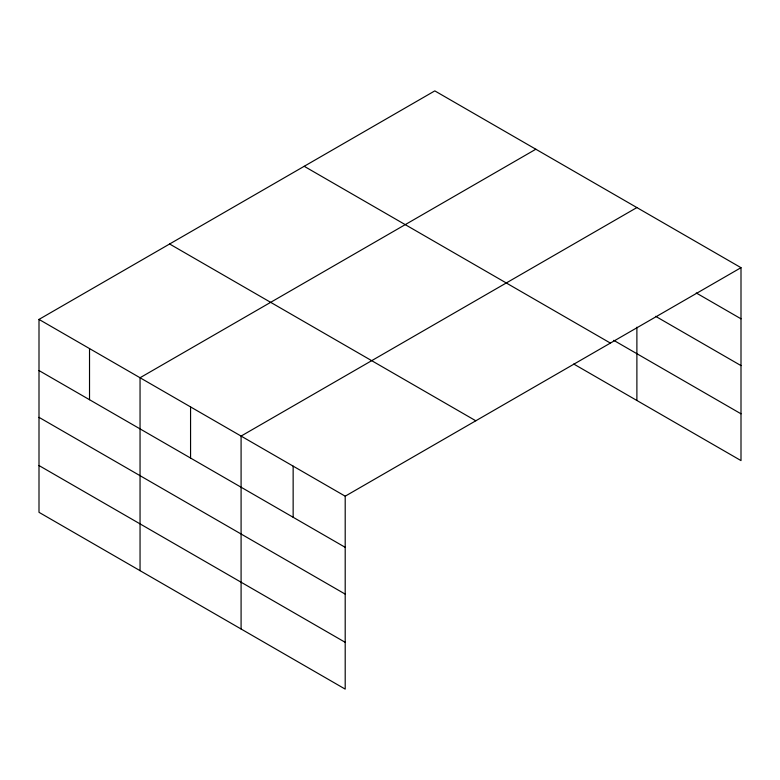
<?xml version="1.0" encoding="UTF-8"?>
<svg xmlns="http://www.w3.org/2000/svg" width="780" height="780" viewBox="0 0 780 780"><rect width="100%" height="100%" fill="white"/><g stroke="black" fill="none" stroke-linecap="round" stroke-linejoin="round"><path stroke-width="1.17" d="M39 319.41L345.199 496.187L345.199 689.111L39 512.323L39 319.41L434.801 90.889L741 267.677L741 460.59L573.739 364.026M535.85 149.224L140.049 377.744L140.049 570.667M636.889 207.568L241.088 436.078L241.088 629.002M345.199 496.187L741 267.677M696.238 292.968L741 318.815M655.629 316.319L741 365.606M613.733 340.334L741 413.81M304.19 166.296L610.389 343.083M169.611 243.994L475.81 420.781M39 370.549L345.199 547.326M39 417.339L345.199 594.116M39 465.543L345.199 642.32M636.889 327.19L636.889 400.491M293.144 466.138L293.144 517.276M190.564 406.916L190.564 458.055M89.524 348.572L89.524 399.721"/></g></svg>
